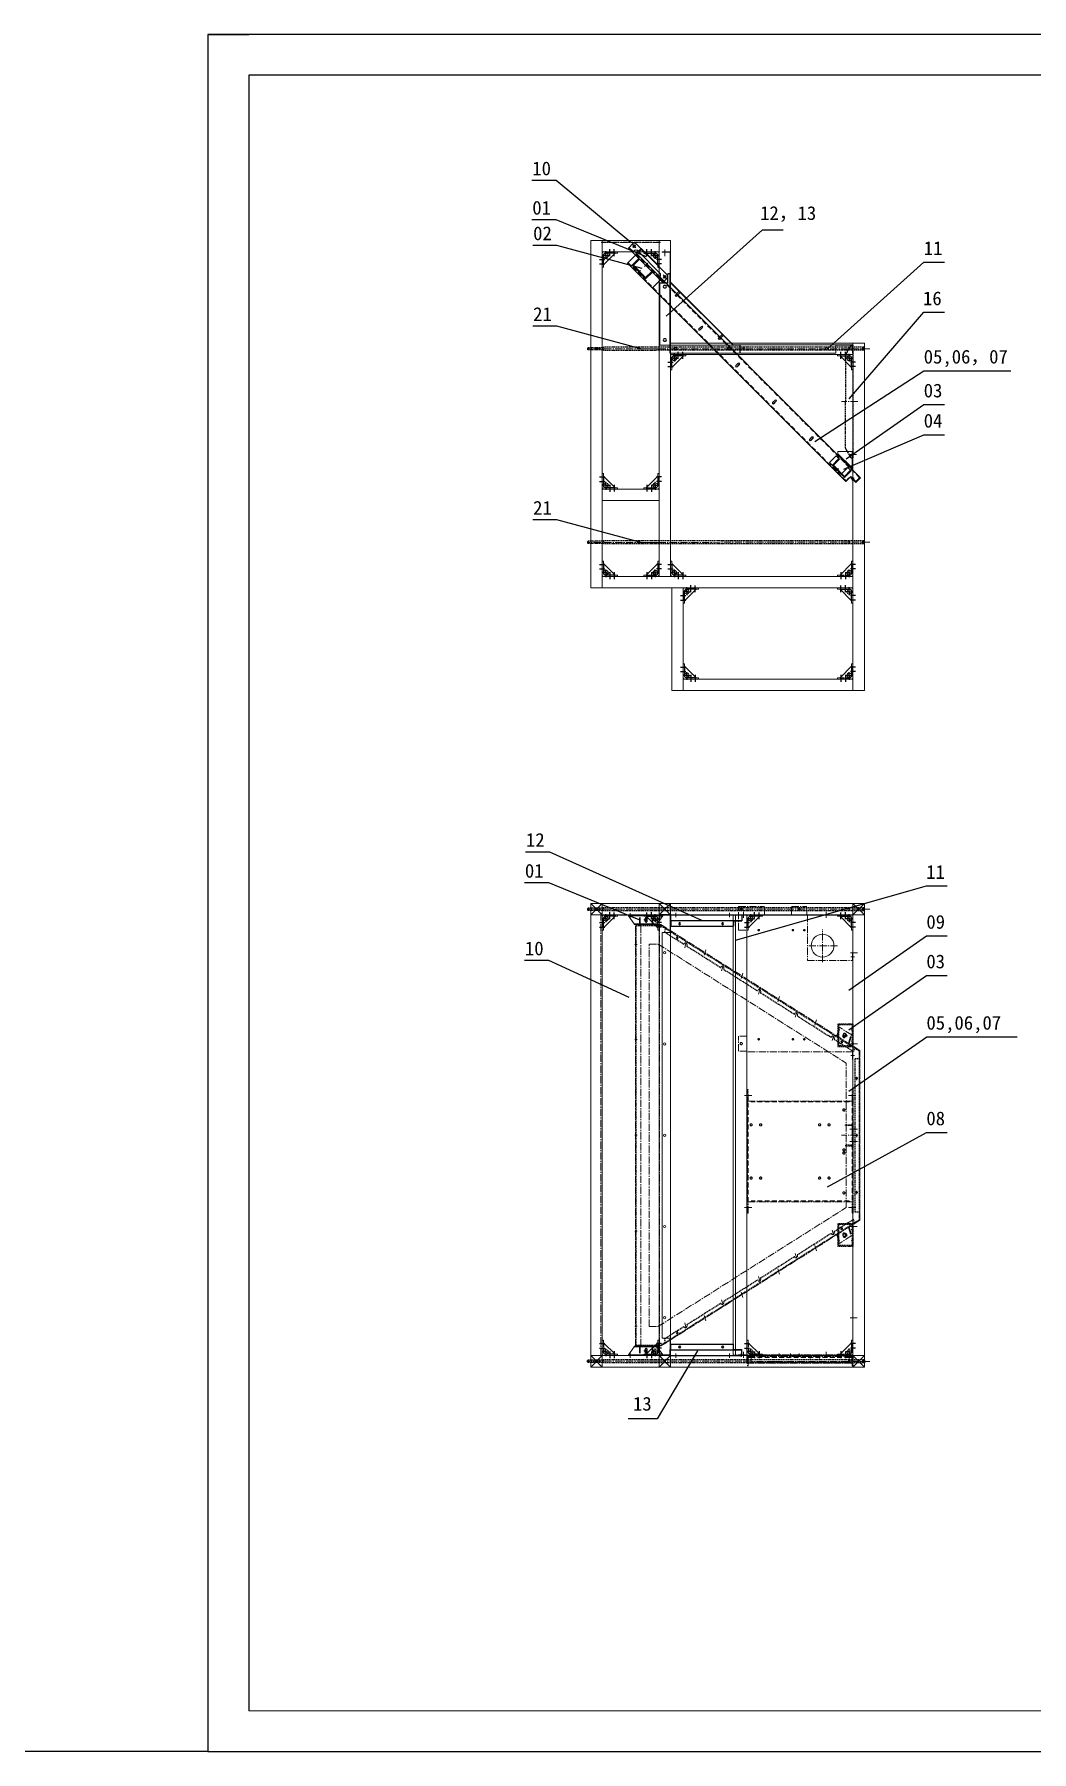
# Model space of a CAD drawing. Header units: millimetres. Extents: x -30327 to 34858, y 4015 to 75103.
# Drawn here: x 1990 to 4613, y 70587 to 75103 of the extents above; entities that cross this region are included whole.
import ezdxf

# ---------------------------------------------------------------- set-up
doc = ezdxf.new("R2010")
doc.units = ezdxf.units.MM
for name, pattern in [('ACAD_ISO02W100', [15, 12, -3]), ('CENTER2', [28.575, 19.05, -3.175, 3.175, -3.175]), ('HIDDEN2', [4.7625, 3.175, -1.5875])]:
    doc.linetypes.add(name, pattern=pattern)
for name, color, linetype, lineweight in [('A-TITLEBLOCK', 7, 'Continuous', 18), ('cen', 1, 'CENTER2', 9), ('dim', 2, 'Continuous', 9)]:
    doc.layers.add(name, color=color, linetype=linetype, lineweight=lineweight)
for name, color, linetype in [('green', 3, 'ACAD_ISO02W100'), ('hidden', 3, 'HIDDEN2'), ('magenta', 6, 'Continuous'), ('print', 30, 'Continuous'), ('red', 1, 'CENTER2'), ('yellow', 2, 'Continuous')]:
    doc.layers.add(name, color=color, linetype=linetype)
doc.styles.add('GB', font='GBENOR.SHX', dxfattribs={"bigfont": 'gbcbig.shx'})
doc.styles.add('HZ', font='')
doc.styles.get('HZ').set_extended_font_data('SimSun')

# ---------------------------------------------------------------- blocks, each defined once
blk = doc.blocks.new('DDD')
for p, q in [((4725.7, 13519.5), (4695.2, 13550)), ((4725.7, 13519.5), (4695.2, 13550)), ((4720.7, 13553.5), (4715, 13547.7)), ((4720.7, 13553.5), (4715, 13547.7)), ((4729.2, 13545), (4723.5, 13539.2)), ((4729.2, 13545), (4723.5, 13539.2))]:
    blk.add_line(p, q)
blk.add_lwpolyline([(4688.7, 13553.5), (4724.2, 13553.5, -0.414214), (4729.2, 13548.5), (4729.2, 13513)], format="xyb")
blk.add_lwpolyline([(4688.7, 13553.5), (4724.2, 13553.5, -0.414214), (4729.2, 13548.5), (4729.2, 13513)], format="xyb")
for points in [[(4688.7, 13553.5), (4688.7, 13550)], [(4688.7, 13553.5), (4688.7, 13550)], [(4688.7, 13550), (4695.2, 13550)], [(4688.7, 13550), (4695.2, 13550)], [(4725.7, 13519.5), (4725.7, 13513)], [(4725.7, 13519.5), (4725.7, 13513)], [(4725.7, 13513), (4729.2, 13513)], [(4725.7, 13513), (4729.2, 13513)]]:
    blk.add_lwpolyline(points)
blk.add_circle((4719.2, 13543.5), 1.75)
blk.add_circle((4719.2, 13543.5), 1.75)
blk.add_arc((4719.2, 13543.5), 6, 135, 315)
blk.add_arc((4719.2, 13543.5), 6, 135, 315)
at = {"layer": 'green'}
for p, q in [((4695.2, 13550), (4721.7, 13550)), ((4695.2, 13550), (4721.7, 13550)), ((4721.7, 13550), (4725.7, 13546)), ((4721.7, 13550), (4725.7, 13546)), ((4725.7, 13519.5), (4725.7, 13546)), ((4725.7, 13519.5), (4725.7, 13546))]:
    blk.add_line(p, q, dxfattribs=at)
at = {"layer": 'red'}
for p, q in [((4697.2, 13542), (4697.2, 13560.2)), ((4697.2, 13542), (4697.2, 13560.2)), ((4709.2, 13542.3), (4709.2, 13560.5)), ((4709.2, 13542.3), (4709.2, 13560.5)), ((4719.2, 13543.5), (4719.2, 13555.1)), ((4719.2, 13543.5), (4719.2, 13555.1)), ((4719.2, 13543.5), (4710.8, 13543.5)), ((4719.2, 13543.5), (4710.8, 13543.5)), ((4719.2, 13543.5), (4719.2, 13534.6)), ((4719.2, 13543.5), (4727.7, 13543.5)), ((4719.2, 13543.5), (4719.2, 13534.6)), ((4719.2, 13543.5), (4727.7, 13543.5)), ((4735.9, 13533.5), (4722.4, 13533.5)), ((4735.9, 13533.5), (4722.4, 13533.5)), ((4735.9, 13521.5), (4722.4, 13521.5)), ((4735.9, 13521.5), (4722.4, 13521.5))]:
    blk.add_line(p, q, dxfattribs=at)
blk = doc.blocks.new('DT-A2-TITLE')
for p, q in [((594, 420), (0, 420)), ((0, 420), (0, 420)), ((0, 420), (0, 0)), ((0, 420), (10, 420)), ((10, 410), (10, 10)), ((584, 410), (10, 410))]:
    blk.add_line(p, q)
at = {"layer": 'A-TITLEBLOCK', "color": 7}
for p, q in [((10, 10), (584, 10)), ((0, 0), (594, 0))]:
    blk.add_line(p, q, dxfattribs=at)
at = {"style": 'GB'}
for tag, p, height in [('#设计', (451.96, 38.52), 3.5), ('#品名', (523.32, 37.95), 3.5), ('#审核', (451.99, 28.1), 3.5), ('#图号', (526.67, 27.2), 3.5), ('#材料说明', (442.15, 13.59), 3), ('#数量', (520.33, 14.51), 3.5), ('#版本', (552.92, 14.47), 3.5)]:
    blk.add_attdef(tag, p, '', height=height, dxfattribs=at)
blk = doc.blocks.new('htrsghstr')
for p, q in [((3825.2, 68522.4), (3829.2, 68526.4)), ((3825.2, 68504.4), (3825.2, 68522.4)), ((3841.4, 68506.4), (3825.2, 68506.4)), ((3829.2, 68526.4), (3949.2, 68526.4)), ((3845.4, 68516.4), (3841.4, 68512.4)), ((3841.4, 68512.4), (3841.4, 68504.4)), ((3932.9, 68516.4), (3845.4, 68516.4)), ((3932.9, 68516.4), (3936.9, 68512.4)), ((3936.9, 68512.4), (3936.9, 68504.4)), ((3953.2, 68506.4), (3936.9, 68506.4)), ((3949.2, 68526.4), (3953.2, 68522.4)), ((3953.2, 68522.4), (3953.2, 68504.4)), ((3953.2, 68504.4), (3825.2, 68504.4))]:
    blk.add_line(p, q)
for centre in [(3832.2, 68518.9), (3946.2, 68518.9)]:
    blk.add_circle(centre, 3.5)
at = {"layer": 'cen'}
for p, q in [((3826.8, 68518.9), (3838.4, 68518.9)), ((3832.2, 68513.9), (3832.2, 68523)), ((3889.2, 68500.4), (3889.2, 68512.3)), ((3939.8, 68518.9), (3951.4, 68518.9)), ((3946.2, 68512.9), (3946.2, 68523.2))]:
    blk.add_line(p, q, dxfattribs=at)
blk = doc.blocks.new('htrsdgstergs')
for p, q in [((3647, 65525.5), (3775, 65525.5)), ((3647, 65523.5), (3647, 65525.5)), ((3775, 65525.5), (3775, 65523.5)), ((3647, 65523.5), (3775, 65523.5)), ((3668, 65502.5), (3647, 65523.5)), ((3754, 65502.5), (3668, 65502.5)), ((3668, 65502.5), (3668, 65500.5)), ((3754, 65500.5), (3668, 65500.5)), ((3672, 65502.5), (3672, 65500.5)), ((3750, 65502.5), (3750, 65500.5)), ((3754, 65502.5), (3775, 65523.5)), ((3754, 65502.5), (3754, 65500.5))]:
    blk.add_line(p, q)
blk.add_circle((3711, 65513), 4)
at = {"layer": 'cen'}
for p, q in [((3654, 65519.2), (3654, 65531.1)), ((3768, 65519.2), (3768, 65531.1)), ((3704.6, 65513), (3717.2, 65513)), ((3711, 65507.1), (3711, 65519))]:
    blk.add_line(p, q, dxfattribs=at)
blk = doc.blocks.new('grsh')
for p, q in [((-2046.6, 19615.6), (-2037.6, 19615.6)), ((-2046.6, 19610.6), (-2037.6, 19610.6))]:
    blk.add_line(p, q)
for centre, start, end in [((-2046.6, 19613.1), 90, 270), ((-2037.6, 19613.1), 270, 90)]:
    blk.add_arc(centre, 2.5, start, end)
blk = doc.blocks.new('HGSTRGSE')
for p, q in [((635.1, 56093.4), (635.1, 56075.4)), ((635.1, 56093.4), (653.1, 56093.4)), ((635.1, 56093.4), (653.1, 56093.4)), ((637.1, 56091.4), (637.1, 56073)), ((637.1, 56091.4), (651.1, 56091.4)), ((653.1, 56093.4), (653.1, 55260.5)), ((618.1, 56073), (618.1, 55260.5)), ((618.1, 56073), (637.1, 56073)), ((623.1, 56063.2), (623.1, 56007.3)), ((648.1, 56063.2), (623.1, 56063.2)), ((625.6, 56060.9), (625.6, 56019.8)), ((648.1, 56060.9), (625.6, 56060.9)), ((648.1, 56050.7), (625.6, 56050.7)), ((635.1, 56075.4), (637.1, 56075.4)), ((648.1, 56063.2), (648.1, 56050.7)), ((648.1, 56017.5), (623.1, 56017.5)), ((648.1, 56007.3), (623.1, 56007.3)), ((648.1, 56019.8), (625.6, 56019.8)), ((648.1, 56019.8), (648.1, 56007.3)), ((618.1, 55353.2), (653.1, 55353.2)), ((623.1, 55323.5), (648.1, 55323.5)), ((623.1, 55323.5), (623.1, 55273.5)), ((625.6, 55321), (648.1, 55321)), ((625.6, 55321), (625.6, 55276)), ((648.1, 55321), (648.1, 55323.5)), ((625.6, 55276), (648.1, 55276)), ((648.1, 55273.5), (648.1, 55276)), ((669.1, 55260.5), (669.1, 55278.5)), ((671.1, 55278.5), (669.1, 55278.5)), ((671.1, 55258.5), (671.1, 55278.5)), ((618.1, 55260.5), (653.1, 55260.5)), ((623.1, 55273.5), (648.1, 55273.5)), ((651.1, 55258.5), (671.1, 55258.5)), ((653.1, 55260.5), (669.1, 55260.5))]:
    blk.add_line(p, q)
at = {"extrusion": (-3.26773e-13, -0.406737, 0.913545)}
for p, q in [((629.1, 55930.8, 1), (638.1, 55930.8, 1)), ((629.1, 55793.7, 1), (638.1, 55793.7, 1)), ((629.1, 55656.6, 1), (638.1, 55656.6, 1)), ((629.1, 55519.5, 1), (638.1, 55519.5, 1))]:
    blk.add_line(p, q, dxfattribs=at)
for centre, start, end in [((629.1, 51093.3, -22748.2), 90, 169.7671), ((638.1, 51093.3, -22748.2), 10.2329, 90), ((629.1, 50968, -22692.4), 90, 169.7671), ((638.1, 50968, -22692.4), 10.2329, 90), ((629.1, 50842.8, -22636.7), 90, 169.7671), ((638.1, 50842.8, -22636.7), 10.2329, 90), ((629.1, 50717.5, -22580.9), 90, 169.7671), ((638.1, 50717.5, -22580.9), 10.2329, 90)]:
    blk.add_arc(centre, 2.5, start, end, dxfattribs=at)
at = {"layer": 'cen', "ltscale": 4}
blk.add_line((640.9, 56081.4), (632.3, 56081.4), dxfattribs=at)
at = {"layer": 'cen'}
for p, q in [((620.1, 56035.3), (628.9, 56035.3)), ((620.1, 55298.5), (628.9, 55298.5)), ((661.1, 55255.4), (661.1, 55264))]:
    blk.add_line(p, q, dxfattribs=at)
at = {"layer": 'hidden', "ltscale": 4}
for p, q in [((651.1, 56091.4), (651.1, 55258.5)), ((618.1, 56072.2), (637.1, 56072.2)), ((618.1, 56068.2), (620.1, 56068.2)), ((620.1, 56072.2), (620.1, 55260.5)), ((637.1, 56083.4), (635.1, 56083.4)), ((637.1, 56082.9), (635.1, 56082.9)), ((637.1, 56079.9), (635.1, 56079.9)), ((637.1, 56079.4), (635.1, 56079.4)), ((623.1, 56039.3), (625.6, 56039.3)), ((623.1, 56031.3), (625.6, 56031.3)), ((623.1, 55302.5), (625.6, 55302.5)), ((623.1, 55294.5), (625.6, 55294.5)), ((659.1, 55260.5), (659.1, 55258.5)), ((659.6, 55260.5), (659.6, 55258.5)), ((662.6, 55260.5), (662.6, 55258.5)), ((663.1, 55260.5), (663.1, 55258.5))]:
    blk.add_line(p, q, dxfattribs=at)
at = {"extrusion": (-3.26718e-13, -0.406737, 0.913545)}
for p in [(2675.8, 31480.9, -22748.5), (2675.8, 31355.6, -22692.7), (2675.8, 31230.4, -22637), (2675.8, 31105.1, -22581.2)]:
    blk.add_blockref('grsh', p, dxfattribs=at)
blk = doc.blocks.new('HNETYHDR')
for p, q in [((4743.6, 65331.5), (4743.6, 65289.3)), ((4743.6, 65331.5), (4783.6, 65331.5)), ((4746.1, 65331.5), (4746.1, 65289.3)), ((4783.6, 65325.5), (4747, 65288.9)), ((4783.6, 65322), (4748.7, 65287.1)), ((4783.6, 65322), (4781.8, 65323.8)), ((4783.6, 65331.5), (4783.6, 65325.5))]:
    blk.add_line(p, q)
for radius in [3, 0.5]:
    blk.add_arc((4746.6, 65289.3), radius, 180, 315)
at = {"layer": 'cen'}
for p, q in [((4739.8, 65323.5), (4750, 65323.5)), ((4761.3, 65306.8), (4766.6, 65301.5))]:
    blk.add_line(p, q, dxfattribs=at)
at = {"layer": 'hidden'}
for p, q in [((4758.5, 65300.4), (4760.2, 65298.6)), ((4767.7, 65309.6), (4769.4, 65307.8))]:
    blk.add_line(p, q, dxfattribs=at)
blk = doc.blocks.new('HERGRTSGSR')
for p, q in [((4666.9, 64815.6, -3.5), (4606.9, 64815.6, -3.5)), ((4606.9, 64815.6, -3.5), (4606.9, 64775.6, -3.5)), ((4666.9, 64813.1, -3.5), (4606.9, 64813.1, -3.5)), ((4609.4, 64813.1, -3.5), (4609.4, 64775.6, -3.5)), ((4664.4, 64813.1, -3.5), (4664.4, 64775.6, -3.5)), ((4666.9, 64815.6, -3.5), (4666.9, 64775.6, -3.5)), ((4666.9, 64775.6, -3.5), (4606.9, 64775.6, -3.5)), ((4664.4, 64777.4, -3.5), (4609.4, 64777.4, -3.5))]:
    blk.add_line(p, q)
at = {"extrusion": (0, -0.707107, 0.707107)}
for p, q in [((4632.9, 64796.2), (4632.9, 64792.6, -3.5)), ((4640.9, 64796.2), (4640.9, 64792.6, -3.5))]:
    blk.add_line(p, q, dxfattribs=at)
for centre, start, end in [((4636.9, 45817.8, -45817.8), 0, 180), ((4636.9, 45812.8, -45817.8), 180, 0)]:
    blk.add_arc(centre, 4, start, end, dxfattribs=at)
at = {"extrusion": (-5.26104e-14, 0.707107, 0.707107)}
blk.add_arc((-4636.9, -45819, 45814), 4, 180, 360, dxfattribs=at)
at = {"layer": 'cen'}
for p, q in [((4621.9, 64817.1, -3.5), (4621.9, 64810.7, -3.5)), ((4651.9, 64817.1, -3.5), (4651.9, 64810.7, -3.5))]:
    blk.add_line(p, q, dxfattribs=at)
blk = doc.blocks.new('HEGHER')
for p, q in [((-26.3, 44092.1), (-1.3, 44092.1)), ((-26.3, 44089.6), (-1.3, 44089.6)), ((-1.3, 44092.1), (-1.3, 44042.1)), ((-1.3, 44092.1), (-1.3, 44042.1)), ((-26.3, 44044.6), (-1.3, 44044.6)), ((-26.3, 44042.1), (-1.3, 44042.1)), ((-16.3, 44071.1), (-11.3, 44071.1)), ((-16.3, 44063.1), (-11.3, 44063.1))]:
    blk.add_line(p, q)
for centre, start, end in [((-16.3, 44067.1), 90, 270), ((-11.3, 44067.1), 270, 90)]:
    blk.add_arc(centre, 4, start, end)
blk = doc.blocks.new('GSEFREGFSEA')
for p, q in [((-1587.4, 54556.5), (-1256.4, 55296.8)), ((-1256.4, 55296.8), (-810.5, 55296.8)), ((-831.4, 55296.8), (-1235.4, 55296.8)), ((-479.4, 54556.5), (-810.5, 55296.8)), ((-1536.4, 54545.6), (-1223.3, 55245.8)), ((-1223.3, 55245.8), (-843.5, 55245.8)), ((-530.4, 54545.6), (-843.5, 55245.8)), ((-781.7, 55232.5), (-792.7, 55227.6)), ((-508, 54620.3), (-518.9, 54615.4)), ((-1587.4, 54461.9), (-1587.4, 54556.5)), ((-479.4, 54461.9), (-479.4, 54556.5)), ((-1612.4, 54526.9), (-1612.4, 54476.9)), ((-1587.4, 54526.9), (-1612.4, 54526.9)), ((-1587.4, 54524.4), (-1612.4, 54524.4)), ((-1587.4, 54461.9), (-1587.4, 54518.4)), ((-1536.4, 54512.9), (-1536.4, 54545.6)), ((-1536.4, 54512.9), (-530.4, 54512.9)), ((-530.4, 54512.9), (-530.4, 54545.6)), ((-479.4, 54526.9), (-454.4, 54526.9)), ((-479.4, 54524.4), (-454.4, 54524.4)), ((-454.4, 54526.9), (-454.4, 54476.9)), ((-1587.4, 54479.4), (-1612.4, 54479.4)), ((-1587.4, 54476.9), (-1612.4, 54476.9)), ((-1597.4, 54505.9), (-1602.4, 54505.9)), ((-1597.4, 54497.9), (-1602.4, 54497.9)), ((-1587.4, 54461.9), (-1587.4, 54481.9)), ((-1587.4, 54481.9), (-479.4, 54481.9)), ((-1587.4, 54461.9), (-479.4, 54461.9)), ((-479.4, 54479.4), (-454.4, 54479.4)), ((-479.4, 54476.9), (-454.4, 54476.9)), ((-469.4, 54505.9), (-464.4, 54505.9)), ((-469.4, 54497.9), (-464.4, 54497.9))]:
    blk.add_line(p, q)
for centre, radius, start, end in [((-1288.6, 55195.7), 6, 63.9304, 247.8803), ((-778.2, 55195.7), 6, 292.1197, 116.0696), ((-1349.7, 55058.7), 6, 65.9054, 246.0633), ((-717.2, 55058.7), 6, 293.9367, 114.0946), ((-1410.9, 54921.8), 6, 65.9054, 246.0633), ((-655.9, 54921.8), 6, 293.9367, 114.0946), ((-1472.2, 54784.8), 6, 65.9054, 246.0633), ((-594.7, 54784.8), 6, 293.9367, 114.0946), ((-1533.4, 54647.9), 6, 65.9054, 246.0633), ((-533.4, 54647.9), 6, 293.9367, 114.0946), ((-1602.4, 54501.9), 4, 90, 270), ((-1597.4, 54501.9), 4, 270, 90), ((-469.4, 54501.9), 4, 90, 270), ((-464.4, 54501.9), 4, 270, 90)]:
    blk.add_arc(centre, radius, start, end)
at = {"layer": 'cen'}
for p, q in [((-1179.5, 55284.8), (-1188.1, 55284.8)), ((-1029.5, 55284.8), (-1038.1, 55284.8)), ((-879.5, 55284.8), (-888.1, 55284.8)), ((-1282.3, 55231.2), (-1274.4, 55227.7)), ((-784.5, 55231.2), (-792.4, 55227.7)), ((-1283.2, 55193.3), (-1294.1, 55198.2)), ((-783.7, 55193.3), (-772.7, 55198.2)), ((-1323.1, 55129), (-1336.9, 55135.1)), ((-743.7, 55129), (-729.9, 55135.1)), ((-1344, 55056.2), (-1355, 55061.1)), ((-722.8, 55056.2), (-711.9, 55061.1)), ((-1384.5, 54991.9), (-1398.2, 54998)), ((-682.4, 54991.9), (-668.6, 54998)), ((-1404.9, 54919.1), (-1415.8, 54924)), ((-662, 54919.1), (-651, 54924)), ((-1445.8, 54854.8), (-1459.5, 54860.9)), ((-621.1, 54854.8), (-607.3, 54860.9)), ((-1465.7, 54782), (-1476.7, 54786.9)), ((-601.1, 54782), (-590.1, 54786.9)), ((-1507.1, 54717.7), (-1520.9, 54723.8)), ((-559.8, 54717.7), (-546, 54723.8)), ((-1526.6, 54644.9), (-1537.6, 54649.8)), ((-540.3, 54644.9), (-529.3, 54649.8)), ((-1556.1, 54619.1), (-1548.2, 54615.6)), ((-510.8, 54619.1), (-518.6, 54615.6)), ((-1535.4, 54459.3), (-1535.4, 54467.9)), ((-1285.4, 54459.3), (-1285.4, 54467.9)), ((-1033.4, 54459.3), (-1033.4, 54467.9)), ((-781.4, 54459.3), (-781.4, 54467.9)), ((-531.4, 54459.3), (-531.4, 54467.9))]:
    blk.add_line(p, q, dxfattribs=at)
at = {"layer": 'cen', "ltscale": 4}
for p, q in [((-1183.4, 55288.5), (-1183.4, 55280)), ((-1033.4, 55288.5), (-1033.4, 55280)), ((-883.4, 55288.5), (-883.4, 55280)), ((-1277.2, 55233.1), (-1280.7, 55225.2)), ((-789.6, 55233.1), (-786.1, 55225.2)), ((-1551, 54620.9), (-1554.4, 54613.1)), ((-515.9, 54620.9), (-512.4, 54613.1))]:
    blk.add_line(p, q, dxfattribs=at)
at = {"layer": 'hidden'}
for p, q in [((-1585.4, 54556.1), (-1255.1, 55294.8)), ((-1264.7, 55278.1), (-1253.8, 55273.2)), ((-1255.1, 55294.8), (-811.8, 55294.8)), ((-1235.4, 55296.8), (-1235.4, 55278.8)), ((-1235.4, 55278.8), (-831.4, 55278.8)), ((-831.4, 55278.8), (-831.4, 55296.8)), ((-802.1, 55278.1), (-813.1, 55273.2)), ((-481.4, 54556.1), (-811.8, 55294.8)), ((-1286, 55201.1), (-1253.8, 55273.2)), ((-780.8, 55201.1), (-813.1, 55273.2)), ((-1347.2, 55064.2), (-1290.9, 55190.2)), ((-719.6, 55064.2), (-775.9, 55190.2)), ((-1408.5, 54927.3), (-1352.1, 55053.2)), ((-658.4, 54927.3), (-714.7, 55053.2)), ((-1469.7, 54790.3), (-1413.4, 54916.3)), ((-597.1, 54790.3), (-653.5, 54916.3)), ((-1530.9, 54653.4), (-1474.6, 54779.4)), ((-535.9, 54653.4), (-592.2, 54779.4)), ((-1568.3, 54569.8), (-1535.8, 54642.4)), ((-498.5, 54569.8), (-531, 54642.4)), ((-1585.4, 54463.9), (-1585.4, 54556.1)), ((-1579.3, 54574.7), (-1568.3, 54569.8)), ((-487.6, 54574.7), (-498.5, 54569.8)), ((-481.4, 54463.9), (-481.4, 54556.1)), ((-1585.4, 54463.9), (-481.4, 54463.9))]:
    blk.add_line(p, q, dxfattribs=at)
at = {"layer": 'hidden', "ltscale": 4}
for p, q in [((-1537.4, 54463.9), (-1537.4, 54461.9)), ((-1536.9, 54463.9), (-1536.9, 54461.9)), ((-1533.9, 54463.9), (-1533.9, 54461.9)), ((-1533.4, 54463.9), (-1533.4, 54461.9)), ((-1287.4, 54463.9), (-1287.4, 54461.9)), ((-1286.9, 54463.9), (-1286.9, 54461.9)), ((-1283.9, 54463.9), (-1283.9, 54461.9)), ((-1283.4, 54463.9), (-1283.4, 54461.9)), ((-1035.4, 54463.9), (-1035.4, 54461.9)), ((-1034.9, 54463.9), (-1034.9, 54461.9)), ((-1031.9, 54463.9), (-1031.9, 54461.9)), ((-1031.4, 54463.9), (-1031.4, 54461.9)), ((-783.4, 54463.9), (-783.4, 54461.9)), ((-782.9, 54463.9), (-782.9, 54461.9)), ((-779.9, 54463.9), (-779.9, 54461.9)), ((-779.4, 54463.9), (-779.4, 54461.9)), ((-533.4, 54463.9), (-533.4, 54461.9)), ((-532.9, 54463.9), (-532.9, 54461.9)), ((-529.9, 54463.9), (-529.9, 54461.9)), ((-529.4, 54463.9), (-529.4, 54461.9))]:
    blk.add_line(p, q, dxfattribs=at)
for centre, radius in [((-1183.4, 55284.8), 2), ((-1183.4, 55284.8), 1.5), ((-1033.4, 55284.8), 2), ((-1033.4, 55284.8), 1.5), ((-883.4, 55284.8), 2), ((-883.4, 55284.8), 1.5), ((-1278.7, 55229.6), 2), ((-1278.7, 55229.6), 2), ((-1278.7, 55229.6), 1.5), ((-1278.7, 55229.6), 1.5), ((-788.1, 55229.6), 2), ((-788.1, 55229.6), 2), ((-788.1, 55229.6), 1.5), ((-788.1, 55229.6), 1.5), ((-1552.5, 54617.5), 2), ((-1552.5, 54617.5), 2), ((-1552.5, 54617.5), 1.5), ((-1552.5, 54617.5), 1.5), ((-514.4, 54617.5), 2), ((-514.4, 54617.5), 2), ((-514.4, 54617.5), 1.5), ((-514.4, 54617.5), 1.5)]:
    blk.add_circle(centre, radius, dxfattribs=at)
at = {"layer": 'yellow'}
blk.add_line((-769.2, 55234.9), (-772.4, 55242.2), dxfattribs=at)
at = {"xscale": -1, "rotation": 335.9053764266555}
blk.add_blockref('HEGHER', (-19298.8, 15016.6), dxfattribs=at)
at = {"rotation": 24.09462357334447}
blk.add_blockref('HEGHER', (17232, 15016.6), dxfattribs=at)
blk = doc.blocks.new('HRTHG')
for p, q in [((6432, 62235.1), (6432, 62236.1)), ((6432, 62081.1), (6432, 62235.1)), ((6433, 62235.1), (6432, 62235.1)), ((6432, 62235.1), (6432, 62233.1)), ((6433, 62235.1), (7590.5, 62235.1)), ((7590.5, 62081.1), (7590.5, 62235.1)), ((6432, 62081.1), (7590.5, 62081.1))]:
    blk.add_line(p, q)
blk = doc.blocks.new('HTRHRS')
for p, q in [((3676, 62415.6), (4001, 62415.6)), ((3676, 62413.6), (3676, 62415.6)), ((3676, 62413.6), (3706, 62413.6)), ((3706, 62137.6), (3706, 62415.6)), ((3971, 62137.6), (3971, 62415.6)), ((3971, 62413.6), (4001, 62413.6)), ((4001, 62413.6), (4001, 62415.6)), ((3676, 62139.6), (3706, 62139.6)), ((3676, 62137.6), (3676, 62139.6)), ((3971, 62139.6), (4001, 62139.6)), ((4001, 62137.6), (4001, 62139.6)), ((3676, 62137.6), (4001, 62137.6))]:
    blk.add_line(p, q)
for centre, radius in [((3768.5, 62405.6), 3), ((3768.5, 62380.6), 3), ((3768.5, 62405.6), 2.5), ((3768.5, 62380.6), 2.5), ((3908.5, 62405.6), 3), ((3908.5, 62380.6), 3), ((3908.5, 62405.6), 2.5), ((3908.5, 62380.6), 2.5), ((3768.5, 62225.6), 3), ((3908.5, 62225.6), 3), ((3768.5, 62200.6), 3), ((3768.5, 62225.6), 2.5), ((3768.5, 62200.6), 2.5), ((3908.5, 62200.6), 3), ((3908.5, 62225.6), 2.5), ((3908.5, 62200.6), 2.5), ((3729.5, 62161.6), 3), ((3729.5, 62161.6), 2.5), ((3834.5, 62161.6), 3), ((3834.5, 62161.6), 2.5), ((3842.5, 62161.6), 3), ((3842.5, 62161.6), 2.5), ((3947.5, 62161.6), 3), ((3947.5, 62161.6), 2.5)]:
    blk.add_circle(centre, radius)
at = {"layer": 'cen'}
for p, q in [((3691, 62404.2), (3691, 62425.1)), ((3986, 62404.2), (3986, 62425.1)), ((3691, 62149.1), (3691, 62128.2)), ((3986, 62149.1), (3986, 62128.2))]:
    blk.add_line(p, q, dxfattribs=at)
at = {"layer": 'hidden', "ltscale": 4}
for p, q in [((3706, 62413.6), (3971, 62413.6)), ((3708, 62405.6), (3706, 62405.6)), ((3708, 62147.6), (3708, 62405.6)), ((3969, 62147.6), (3969, 62405.6)), ((3971, 62405.6), (3969, 62405.6)), ((3708, 62147.6), (3706, 62147.6)), ((3971, 62139.6), (3706, 62139.6)), ((3971, 62147.6), (3969, 62147.6))]:
    blk.add_line(p, q, dxfattribs=at)
blk = doc.blocks.new('HTHER')
for p, q in [((4424.6, 62140.8), (4400.6, 62140.8)), ((4400.6, 62140.8), (4400.6, 62138.8)), ((4400.6, 62138.8), (4422.6, 62138.8)), ((4422.6, 62138.8), (4422.6, 62130.8)), ((4424.6, 61862.8), (4424.6, 62140.8)), ((4409.6, 61872.8), (4409.6, 62130.8)), ((4424.6, 62130.8), (4409.6, 62130.8)), ((4424.6, 61872.8), (4409.6, 61872.8)), ((4422.6, 61872.8), (4422.6, 61864.8)), ((4400.6, 61862.8), (4400.6, 61864.8)), ((4400.6, 61864.8), (4422.6, 61864.8)), ((4424.6, 61862.8), (4400.6, 61862.8))]:
    blk.add_line(p, q)
at = {"layer": 'cen'}
for p, q in [((4412.6, 62150.3), (4412.6, 62129.4)), ((4412.6, 61872.3), (4412.6, 61851.4))]:
    blk.add_line(p, q, dxfattribs=at)
at = {"layer": 'cen', "ltscale": 4}
for p, q in [((4428.4, 62130.8), (4419.8, 62130.8)), ((4428.4, 61975.8), (4419.8, 61975.8)), ((4428.4, 61950.8), (4419.8, 61950.8))]:
    blk.add_line(p, q, dxfattribs=at)
at = {"layer": 'hidden', "ltscale": 4}
blk.add_line((4422.6, 61872.8), (4422.6, 62130.8), dxfattribs=at)
blk = doc.blocks.new('HTEHGER')
for p, q in [((5021, 61960.4), (5022.5, 61960.4)), ((5021, 61681.4), (5021, 61960.4)), ((5022.5, 61982.4), (5062.5, 61982.4)), ((5022.5, 61960.4), (5022.5, 61982.4)), ((5062.5, 61960.4), (5062.5, 61982.4)), ((5062.5, 61960.4), (5341, 61960.4)), ((5341, 61982.4), (5403, 61982.4)), ((5341, 61982.4), (5341, 61960.4)), ((5403, 61982.4), (5403, 61914.4)), ((5381, 61914.4), (5381, 61842.9)), ((5381, 61914.4), (5403, 61914.4)), ((5381, 61842.9), (5403, 61842.9)), ((5403, 61842.9), (5403, 61802.9)), ((5261, 61801.4), (5261, 61681.4)), ((5381, 61801.4), (5261, 61801.4)), ((5381, 61802.9), (5403, 61802.9)), ((5381, 61802.9), (5381, 61801.4)), ((5011, 61682.9), (5001, 61682.9)), ((5021, 61682.9), (5001, 61682.9)), ((5001, 61681.4), (5001, 61682.9)), ((5281, 61681.4), (5001, 61681.4)), ((5261, 61682.9), (5281, 61682.9)), ((5281, 61681.4), (5281, 61682.9))]:
    blk.add_line(p, q)
for centre, radius in [((5042.5, 61975.4), 3), ((5396, 61975.4), 3), ((5054, 61929.4), 2), ((5054, 61929.4), 1.5), ((5341, 61929.4), 2), ((5341, 61929.4), 1.5), ((5054, 61839.4), 2), ((5054, 61839.4), 1.5), ((5341, 61839.4), 2), ((5341, 61839.4), 1.5), ((5396, 61822.9), 3), ((5054, 61809.4), 2), ((5054, 61809.4), 1.5), ((5341, 61809.4), 2), ((5341, 61809.4), 1.5)]:
    blk.add_circle(centre, radius)
at = {"layer": 'cen'}
for p, q in [((5011, 61687.2), (5011, 61677.1)), ((5271, 61687.2), (5271, 61677.1))]:
    blk.add_line(p, q, dxfattribs=at)
blk = doc.blocks.new('HTREGHER')
for p, q in [((5789.1, 62021.9), (5790.6, 62021.9)), ((5789.1, 62021.9), (5789.1, 61999.9)), ((5789.1, 62021.9), (5789.1, 61999.9)), ((5790.6, 62021.9), (5790.6, 61720.9)), ((5768.6, 61998.4), (5768.6, 61999.9)), ((5768.6, 61999.9), (5790.6, 61999.9)), ((5768.6, 61998.4), (5790.6, 61998.4)), ((5768.6, 61723.9), (5768.6, 61996.9)), ((5768.6, 61996.9), (5790.6, 61996.9)), ((5789.1, 61998.4), (5789.1, 61996.9)), ((5790.6, 61723.9), (5768.6, 61723.9)), ((5790.6, 61722.4), (5768.6, 61722.4)), ((5768.6, 61720.9), (5768.6, 61722.4)), ((5790.6, 61720.9), (5768.6, 61720.9)), ((5789.1, 61723.9), (5789.1, 61722.4))]:
    blk.add_line(p, q)
at = {"layer": 'cen', "ltscale": 4}
for p, q in [((5794.4, 62014.9), (5785.8, 62014.9)), ((5794.4, 61968.9), (5785.8, 61968.9)), ((5794.4, 61914.9), (5785.8, 61914.9)), ((5794.4, 61884.9), (5785.8, 61884.9)), ((5794.4, 61862.4), (5785.8, 61862.4))]:
    blk.add_line(p, q, dxfattribs=at)
at = {"layer": 'cen'}
blk.add_line((5774.1, 61726.1), (5774.1, 61716), dxfattribs=at)
blk = doc.blocks.new('GRTSGSERGRS')
at = {"lineweight": 15}
for p, q in [((8440.2, 58903.9), (8440.2, 58881.9)), ((8440.2, 58903.9), (9507.2, 58903.9)), ((9507.2, 58903.9), (9507.2, 58881.9)), ((8395.2, 58882.9), (8395.2, 58881.9)), ((8395.2, 58882.9), (8440.2, 58882.9)), ((8395.2, 58881.9), (9552.2, 58881.9)), ((8395.2, 58881.9), (8395.2, 58881.8)), ((8409.2, 58881.8), (8395.2, 58881.8)), ((8409.2, 58881.8), (8409.2, 58881.7)), ((8409.2, 58881.7), (9538.2, 58881.7)), ((8409.2, 58881.7), (8409.2, 58717.1)), ((9507.2, 58882.9), (9552.2, 58882.9)), ((9538.2, 58881.7), (9538.2, 58881.8)), ((9538.2, 58881.8), (9552.2, 58881.8)), ((9538.2, 58717.1), (9538.2, 58881.7)), ((9552.2, 58882.9), (9552.2, 58881.9)), ((9552.2, 58881.9), (9552.2, 58881.8)), ((8395.2, 58717.1), (8409.2, 58717.1)), ((8395.2, 58717.1), (8395.2, 58716.5)), ((8395.2, 58716.5), (8395.2, 58401.9)), ((8409.2, 58717.1), (9538.2, 58717.1)), ((9538.2, 58717.1), (9552.2, 58717.1)), ((9552.2, 58717.1), (9552.2, 58716.5)), ((9552.2, 58716.5), (9552.2, 58401.9)), ((8395.2, 58401.9), (9552.2, 58401.9))]:
    blk.add_line(p, q, dxfattribs=at)
for centre, radius in [((8493.7, 58896.9), 3), ((8733.7, 58896.9), 3), ((8973.7, 58896.9), 3), ((9213.7, 58896.9), 3), ((9453.7, 58896.9), 3), ((9472.2, 58481.9), 30)]:
    blk.add_circle(centre, radius)
at = {"layer": 'cen'}
for p, q in [((8388.5, 58689.9), (8403.8, 58689.9)), ((9545.5, 58689.9), (9560.8, 58689.9)), ((8388.5, 58471.9), (8403.8, 58471.9)), ((9545.5, 58471.9), (9560.8, 58471.9)), ((8493.7, 58409.1), (8493.7, 58391)), ((8733.7, 58409.1), (8733.7, 58391)), ((8957.7, 58408.1), (8957.7, 58390)), ((8989.7, 58408.1), (8989.7, 58390)), ((9213.7, 58408.1), (9213.7, 58390)), ((9453.7, 58408.1), (9453.7, 58390))]:
    blk.add_line(p, q, dxfattribs=at)
at = {"layer": 'cen', "lineweight": 9}
for p, q in [((9428.7, 58481.9), (9515.6, 58481.9)), ((9472.2, 58442.1), (9472.2, 58521.6))]:
    blk.add_line(p, q, dxfattribs=at)
blk = doc.blocks.new('HGSTGSEGRSE')
at = {"lineweight": 15}
for p, q in [((9965.3, 59132.9), (9987.3, 59132.9)), ((9965.3, 59132.9), (9965.3, 59131.9)), ((9965.3, 59131.9), (9986.3, 59131.9)), ((9986.3, 59131.9), (9986.3, 59052.5)), ((9987.3, 59132.9), (9987.3, 59052.9)), ((10151.9, 58886.9), (9986.3, 59052.5)), ((10152.3, 58887.9), (9987.3, 59052.9)), ((10151.9, 58886.9), (10170.3, 58887)), ((10152.3, 58887.9), (10467.3, 58887.9)), ((10422.3, 58886.9), (10467.3, 58886.9)), ((10467.3, 58886.9), (10467.3, 58887.9)), ((10170.3, 58866), (10422.3, 58865.9)), ((10466.3, 58865.9), (10467.3, 58865.9))]:
    blk.add_line(p, q, dxfattribs=at)
for p, q in [((10010, 59028.9), (9999.2, 59018.1)), ((10012.8, 59026.1), (10002, 59015.3)), ((10002, 59015.3), (9999.2, 59018.1)), ((10123.1, 58915.7), (10112.4, 58905)), ((10115.2, 58902.2), (10112.4, 58905)), ((10125.9, 58912.9), (10115.2, 58902.2)), ((10170.3, 58888), (10170.3, 58866)), ((10422.3, 58887.9), (10422.3, 58865.9)), ((10466.3, 58886.9), (10466.3, 58865.9)), ((10467.3, 58887.9), (10467.3, 58865.9)), ((10467.3, 58865.9), (10466.3, 58865.9))]:
    blk.add_line(p, q)
for centre in [(10179.3, 58877.9), (10397.3, 58877.9)]:
    blk.add_circle(centre, 3)
at = {"layer": 'cen'}
for p, q in [((9972.3, 59139.2), (9972.3, 59121.1)), ((10473.3, 58877.9), (10457.9, 58877.9))]:
    blk.add_line(p, q, dxfattribs=at)
blk = doc.blocks.new('HSRTGSERGS')
for p, q in [((11015.1, 58783.4), (11015.1, 58810.4)), ((11016.1, 58784.4), (11016.1, 58810.4)), ((11015.1, 58783.4), (11015.1, 58595.4)), ((11015.1, 58783.4), (11045.1, 58783.4)), ((11015.1, 58783.4), (11030.1, 58783.4)), ((11016.1, 58784.4), (11031.1, 58784.4)), ((11030.1, 58783.4), (11030.1, 58595.4)), ((11030.1, 58782.7), (11045.1, 58782.7)), ((11031.1, 58784.4), (11031.1, 58783.4)), ((11045.1, 58783.4), (11045.1, 58617.8)), ((11030.1, 58617.8), (11045.1, 58617.8)), ((11031.1, 58617.8), (11031.1, 58595.4)), ((11015.1, 58595.4), (11031.1, 58595.4))]:
    blk.add_line(p, q)
at = {"extrusion": (0, -0.707107, 0.707107)}
for centre in [(11038.1, 41549, -41549), (11038.1, 41469.9, -41468.2)]:
    blk.add_circle(centre, 3, dxfattribs=at)
for centre in [(11038.1, 41547.5, -41549), (11038.1, 41468.4, -41468.2)]:
    blk.add_arc(centre, 3, 14.4775, 165.5225, dxfattribs=at)
at = {"layer": 'cen'}
for p, q in [((11020.7, 58769.4), (11009.5, 58769.4)), ((11020.9, 58628.4), (11009.3, 58628.4))]:
    blk.add_line(p, q, dxfattribs=at)
blk = doc.blocks.new('HSRTGSTGS')
for p, q in [((11176, 58921), (11176, 59084)), ((11197, 59084), (11176, 59084)), ((11190.5, 59078), (11187.5, 59078)), ((11187.5, 59072), (11190.5, 59072)), ((11197, 59084), (11197, 59109)), ((11203, 59109), (11197, 59109)), ((11203, 58900), (11203, 59109)), ((11190.5, 58938), (11187.5, 58938)), ((11187.5, 58932), (11190.5, 58932)), ((11218.5, 58915), (11215.5, 58915)), ((11215.5, 58909), (11218.5, 58909)), ((11359.5, 58915), (11356.5, 58915)), ((11356.5, 58909), (11359.5, 58909)), ((11386, 58921), (11386, 58900))]:
    blk.add_line(p, q)
at = {"lineweight": 15}
for p, q in [((11368.5, 58921), (11203, 59086.6)), ((11176, 58921), (11386, 58921)), ((11203, 58900), (11386, 58900)), ((11368.5, 58921), (11386, 58921))]:
    blk.add_line(p, q, dxfattribs=at)
for centre, start, end in [((11187.5, 59075), 90, 270), ((11190.5, 59075), 270, 90), ((11187.5, 58935), 90, 270), ((11190.5, 58935), 270, 90), ((11215.5, 58912), 90, 270), ((11218.5, 58912), 270, 90), ((11356.5, 58912), 90, 270), ((11359.5, 58912), 270, 90)]:
    blk.add_arc(centre, 3, start, end)
blk = doc.blocks.new('HTDRHSRT')
blk.add_line((13718, 58863.7), (13663, 58863.7))
for points in [[(13690.5, 58865.2), (13664.5, 58865.2), (13664.5, 58883.2), (13663, 58883.2), (13663, 58863.7)], [(13664.5, 58868.7), (13663, 58868.7)], [(13690.5, 58865.2), (13716.5, 58865.2), (13716.5, 58883.2), (13718, 58883.2), (13718, 58863.7)], [(13718, 58868.7), (13716.5, 58868.7)]]:
    blk.add_lwpolyline(points)
at = {"layer": 'cen', "lineweight": 9}
for p, q in [((13674.5, 58872.1), (13674.5, 58860.8)), ((13706.5, 58872.1), (13706.5, 58860.8))]:
    blk.add_line(p, q, dxfattribs=at)
blk.add_lwpolyline([(13690.5, 58851.3), (13690.5, 58894)], dxfattribs=at)
at = {"layer": 'green', "lineweight": 9}
for p, q in [((13671, 58865.2), (13671, 58863.7)), ((13678, 58865.2), (13678, 58863.7)), ((13703, 58865.2), (13703, 58863.7)), ((13710, 58865.2), (13710, 58863.7))]:
    blk.add_line(p, q, dxfattribs=at)
blk = doc.blocks.new('HTWGHSRT')
for p, q in [((19023.8, 58891.7), (19063.3, 58891.7)), ((19063.3, 58883.7), (19063.3, 58891.7)), ((19063.3, 58890.7), (19064.3, 58890.7)), ((19064.3, 58891.7), (19248.3, 58891.7)), ((19064.3, 58891.7), (19064.3, 58883.7)), ((19248.3, 58891.7), (19260.2, 58891.7)), ((19260.2, 58891.7), (19709.8, 58891.4)), ((19709.8, 58891.4), (19709.8, 58883.4)), ((19709.8, 58890.4), (19750.8, 58890.4)), ((19735.8, 58890.4), (19735.8, 58884.4)), ((19750.8, 58890.4), (19750.8, 58884.4)), ((19752.3, 58888.9), (19750.8, 58890.4)), ((19752.3, 58888.9), (19752.3, 58885.9)), ((19023.8, 58883.7), (19063.3, 58883.7)), ((19063.3, 58884.7), (19064.3, 58884.7)), ((19064.3, 58883.7), (19248.3, 58883.7)), ((19248.3, 58883.7), (19260.2, 58883.7)), ((19260.2, 58883.7), (19709.8, 58883.4)), ((19709.8, 58884.4), (19750.8, 58884.4)), ((19750.8, 58884.4), (19752.3, 58885.9))]:
    blk.add_line(p, q)
blk.add_lwpolyline([(19023.8, 58883.7), (19023.8, 58891.7)])
at = {"layer": 'cen'}
for p, q in [((19009.2, 58887.7), (19248.3, 58887.7)), ((19248.3, 58887.7), (19260.2, 58887.7)), ((19260.2, 58887.7), (19752.3, 58887.4)), ((19554.8, 58887.4), (19606.1, 58887.4))]:
    blk.add_line(p, q, dxfattribs=at)
at = {"layer": 'green'}
for p, q in [((19028.8, 58890.7), (19023.8, 58890.7)), ((19028.8, 58889.2), (19023.8, 58889.2)), ((19028.8, 58890.7), (19028.8, 58887.7)), ((19028.8, 58884.7), (19028.8, 58887.7)), ((19028.8, 58886.2), (19023.8, 58886.2)), ((19028.8, 58884.7), (19023.8, 58884.7))]:
    blk.add_line(p, q, dxfattribs=at)
blk = doc.blocks.new('HTRHGRTS')
for p, q in [((13945.4, 58953.9), (13959.3, 58977.9)), ((13959.3, 58977.9), (13964.3, 58977.9)), ((13964.3, 58681.9), (13964.3, 58977.9)), ((13945.4, 58953.9), (13944.8, 58952.8)), ((13945.4, 58705.9), (13944.8, 58707)), ((13959.3, 58681.9), (13945.4, 58705.9)), ((13959.3, 58681.9), (13964.3, 58681.9))]:
    blk.add_line(p, q)
for points in [[(13944.8, 58952.8), (13944.8, 58829.9)], [(13944.8, 58707), (13944.8, 58829.9)]]:
    blk.add_lwpolyline(points)
at = {"layer": 'cen', "lineweight": 9}
for p, q in [((13973.8, 58968.9), (13957.2, 58968.9)), ((13973.8, 58690.9), (13957.2, 58690.9))]:
    blk.add_line(p, q, dxfattribs=at)
blk.add_lwpolyline([(13976.7, 58829.9), (13933.9, 58829.9)], dxfattribs=at)
at = {"layer": 'green', "lineweight": 9}
for p, q in [((13959.3, 58977.9), (13945.4, 58953.9)), ((13964.3, 58977.9), (13959.3, 58977.9)), ((13964.3, 58953.9), (13964.3, 58977.9)), ((13959.3, 58681.9), (13945.4, 58705.9)), ((13964.3, 58681.9), (13959.3, 58681.9)), ((13964.3, 58705.9), (13964.3, 58681.9))]:
    blk.add_line(p, q, dxfattribs=at)

msp = doc.modelspace()

# ---------------------------------------------------------------- linework, layer by layer
for p, q in [((3362.3718, 74718.5079), (3298.6099, 74718.5079)), ((3558.6742, 74555.2664), (3362.3718, 74718.5079)), ((3362.3718, 74615.0524), (3298.6099, 74615.0524)), ((3600.2501, 74518.2451), (3362.3718, 74615.0524)), ((3651.8604, 74361.7817), (3905.5873, 74589.2455)), ((3905.5873, 74589.2455), (3959.3372, 74589.2455)), ((3364.5919, 74547.8498), (3300.83, 74547.8498)), ((3588.6992, 74487.4109), (3364.5919, 74547.8498)), ((3629.8358, 74497.1873), (3599.3358, 74527.6873)), ((3624.8505, 74531.1873), (3619.0932, 74525.4299)), ((3633.3358, 74522.702), (3627.5785, 74516.9446)), ((4076.3358, 74276.1873), (4330.0628, 74503.6511)), ((4330.0628, 74503.6511), (4383.8127, 74503.6511)), ((3364.5919, 74335.4109), (3300.83, 74335.4109)), ((3588.6992, 74274.9721), (3364.5919, 74335.4109)), ((4133.1828, 74144.5184), (4330.0628, 74371.9823)), ((4330.0628, 74371.9823), (4383.8127, 74371.9823)), ((4043.2271, 74031.9631), (4330.0628, 74218.5051)), ((4330.0628, 74218.5051), (4558.7114, 74218.5051)), ((4125.5986, 73986.5721), (4330.0628, 74129.5447)), ((4330.0628, 74129.5447), (4383.8127, 74129.5447)), ((4118.836, 73959.3115), (4330.0628, 74050.1625)), ((4330.0628, 74050.1625), (4383.8127, 74050.1625)), ((3364.5919, 73826.1302), (3300.83, 73826.1302)), ((3588.6992, 73765.6914), (3364.5919, 73826.1302)), ((3345.726, 72952.562), (3281.9641, 72952.562)), ((3745.6601, 72772.3988), (3345.726, 72952.562)), ((3342.9767, 72871.5272), (3279.2148, 72871.5272)), ((3580.855, 72774.7199), (3342.9767, 72871.5272)), ((3834.3408, 72720.5165), (4337.0028, 72863.4891)), ((4337.0028, 72863.4891), (4390.7526, 72863.4891)), ((4132.5386, 72589.311), (4337.0028, 72732.2836)), ((4337.0028, 72732.2836), (4390.7526, 72732.2836)), ((3342.9767, 72667.4243), (3279.2148, 72667.4243)), ((3554.5633, 72570.617), (3342.9767, 72667.4243)), ((4132.5386, 72485.2248), (4337.0028, 72628.1974)), ((4337.0028, 72628.1974), (4390.7526, 72628.1974)), ((4132.7049, 72323.9234), (4337.1691, 72466.896)), ((4337.1691, 72466.896), (4575.5217, 72466.896)), ((4075.9021, 72072.5041), (4337.0028, 72215.4767)), ((4337.0028, 72215.4767), (4390.7526, 72215.4767)), ((3734.0736, 71640.8125), (3627.9344, 71461.8361)), ((3627.9344, 71461.8361), (3551.589, 71461.8361))]:
    msp.add_line(p, q)
for points in [[(3592.8358, 74531.1873), (3592.8358, 74527.6873)], [(3592.8358, 74527.6873), (3599.3358, 74527.6873)], [(3629.8358, 74497.1873), (3629.8358, 74490.6873)], [(3629.8358, 74490.6873), (3633.3358, 74490.6873)]]:
    msp.add_lwpolyline(points)
msp.add_circle((3623.3358, 74521.1873), 1.75)
msp.add_arc((3623.3358, 74521.1873), 6, 135, 315)
at = {"layer": 'cen'}
msp.add_lwpolyline([(3481.6742, 74556.2664), (3635.6742, 74556.2664), (3635.6742, 74555.2664), (3481.6742, 74555.2664)], close=True, dxfattribs=at)
at = {"layer": 'dim', "lineweight": 9}
for p, q in [((3453.3358, 74561.1873), (3453.3358, 73647.1873)), ((3453.3358, 74561.1873), (3483.3358, 74561.1873)), ((3483.3358, 74561.1873), (3483.3358, 73647.1873)), ((3633.3358, 74561.1873), (3483.3358, 74561.1873)), ((3633.3358, 74561.1873), (3633.3358, 73677.1873)), ((3633.3358, 74561.1873), (3663.3358, 74561.1873)), ((3663.3358, 74561.1873), (3663.3358, 73677.1873)), ((3483.3358, 74531.1873), (3633.3358, 74531.1873)), ((3663.3358, 74291.1873), (4173.3358, 74291.1873)), ((4143.3358, 74291.1873), (4143.3358, 73377.1873)), ((4173.3358, 74291.1873), (4173.3358, 73377.1873)), ((3663.3358, 74261.1873), (4143.3358, 74261.1873)), ((3483.3358, 73907.1873), (3633.3358, 73907.1873)), ((3483.3358, 73877.1873), (3633.3358, 73877.1873)), ((3483.3358, 73677.1873), (4143.3358, 73677.1873)), ((3453.3358, 73647.1873), (3483.3358, 73647.1873)), ((3483.3358, 73647.1873), (4143.3358, 73647.1873)), ((3696.3358, 73407.1873), (4143.3358, 73407.1873)), ((3666.3358, 73377.1873), (4173.3358, 73377.1873))]:
    msp.add_line(p, q, dxfattribs=at)
at = {"layer": 'dim'}
for p, q in [((3666.3358, 73647.1873), (3666.3358, 73377.1873)), ((3696.3358, 73647.1873), (3696.3358, 73377.1873)), ((3453.3358, 72817.3988), (3453.3358, 71598.3988)), ((3453.3358, 72817.3988), (4173.3358, 72817.3988)), ((3453.3358, 72787.3988), (3483.3358, 72817.3988)), ((3483.3358, 72787.3988), (3453.3358, 72817.3988)), ((3483.3358, 72817.3988), (3483.3358, 71598.3988)), ((3633.3358, 72817.3988), (3633.3358, 71598.3988)), ((3633.3358, 72787.3988), (3663.3358, 72817.3988)), ((3663.3358, 72787.3988), (3633.3358, 72817.3988)), ((3663.3358, 72817.3988), (3663.3358, 71598.3988)), ((4143.3358, 72817.3988), (4143.3358, 71598.3988)), ((4143.3358, 72787.3988), (4173.3358, 72817.3988)), ((4173.3358, 72787.3988), (4143.3358, 72817.3988)), ((4173.3358, 72817.3988), (4173.3358, 71598.3988)), ((3453.3358, 72787.3988), (4173.3358, 72787.3988)), ((3834.3408, 72787.3988), (3834.3408, 71628.3988)), ((3864.3408, 72787.3988), (3864.3408, 71628.3988)), ((3453.3358, 71628.3988), (4173.3358, 71628.3988)), ((3453.3358, 71598.3988), (3483.3358, 71628.3988)), ((3453.3358, 71628.3988), (3483.3358, 71598.3988)), ((3633.3358, 71598.3988), (3663.3358, 71628.3988)), ((3633.3358, 71628.3988), (3663.3358, 71598.3988)), ((4143.3358, 71598.3988), (4173.3358, 71628.3988)), ((4143.3358, 71628.3988), (4173.3358, 71598.3988)), ((3453.3358, 71598.3988), (4173.3358, 71598.3988))]:
    msp.add_line(p, q, dxfattribs=at)
at = {"layer": 'green'}
for p, q in [((3599.3358, 74527.6873), (3625.8358, 74527.6873)), ((3625.8358, 74527.6873), (3629.8358, 74523.6873)), ((3629.8358, 74497.1873), (3629.8358, 74523.6873))]:
    msp.add_line(p, q, dxfattribs=at)
at = {"layer": 'print'}
msp.add_line((2446.456, 70587.056), (1248.528, 70587.056), dxfattribs=at)
msp.add_lwpolyline([(2446.456, 70587.056), (8833.144, 70587.056), (8833.144, 75102.896), (2446.456, 75102.896)], close=True, dxfattribs=at)
msp.add_lwpolyline([(2446.456, 70587.056), (8833.144, 70587.056), (8833.144, 75102.896), (2446.456, 75102.896)], close=True, dxfattribs=at)
at = {"layer": 'red'}
for p, q in [((3613.3358, 74520.0234), (3613.3358, 74538.2171)), ((3623.3358, 74521.1873), (3614.9237, 74521.1873)), ((3623.3358, 74521.1873), (3623.3358, 74532.8497)), ((3623.3358, 74521.1873), (3631.8358, 74521.202)), ((3623.3358, 74521.1873), (3623.3358, 74512.3074)), ((3639.9632, 74511.1873), (3626.5335, 74511.1873))]:
    msp.add_line(p, q, dxfattribs=at)

# ---------------------------------------------------------------- block references
at = {"xscale": 10.752, "yscale": 10.752, "zscale": 10.752}
msp.add_blockref('DT-A2-TITLE', (2446.456, 70587.056), dxfattribs=at)
at = {"layer": 'cen', "rotation": 90}
for name, p in [('HTEHGER', (65824.699, 67406.3552)), ('HRTHG', (65715.2498, 65196.571)), ('HTRHRS', (66280.9846, 68326.8687)), ('HTREGHER', (65864.216, 65839.7898)), ('HTHER', (66006.1842, 67201.3178))]:
    msp.add_blockref(name, p, dxfattribs=at)
at = {"layer": 'cen', "extrusion": (-0.707107, 4.32978e-17, 0.707107), "xscale": -1}
msp.add_blockref('GSEFREGFSEA', (-73241.1871, -52325.0655, -2913.5309), dxfattribs=at)
at = {"layer": 'dim', "xscale": -1}
for name, p in [('DDD', (8212.566, 60977.7038)), ('DDD', (8392.566, 60707.7038)), ('HNETYHDR', (8886.9517, 8674.6773)), ('DDD', (8425.566, 60093.7038)), ('DDD', (8212.566, 59233.9153)), ('DDD', (8593.5709, 59233.9153))]:
    msp.add_blockref(name, p, dxfattribs=at)
for name, p, rotation in [('HGSTRGSE', (-35962.3813, 113139.2892), 224.999999999824), ('DDD', (-1095.8943, 87460.6708), 180), ('DDD', (-1095.8943, 87230.6708), 180), ('DDD', (-585.8943, 87230.6708), 180), ('DDD', (-585.8943, 86960.6708), 180), ('DDD', (-1095.8943, 85181.8823), 180), ('DDD', (-585.8943, 85181.8823), 180)]:
    msp.add_blockref(name, p, dxfattribs=dict(at, rotation=rotation))
at = {"layer": 'dim'}
for name, p, rotation in [('htrsghstr', (-47592.1033, 28805.7793), 315), ('DDD', (8212.566, 87460.6708), 180), ('DDD', (8212.566, 87230.6708), 180), ('DDD', (8392.566, 87230.6708), 180), ('DDD', (8425.566, 86960.6708), 180), ('GRTSGSERGRS', (62545.0534, 63234.2378), 90), ('DDD', (8212.566, 85181.8823), 180), ('DDD', (8593.5709, 85181.8823), 180)]:
    msp.add_blockref(name, p, dxfattribs=dict(at, rotation=rotation))
for name, p in [('DDD', (-1095.8943, 60977.7038)), ('HGSTGSEGRSE', (-6323.9941, 15398.2578)), ('DDD', (-585.8943, 60707.7038)), ('DDD', (-585.8943, 60093.7038)), ('DDD', (-1095.8943, 59233.9153)), ('DDD', (-585.8943, 59233.9153))]:
    msp.add_blockref(name, p, dxfattribs=at)
at = {"layer": 'dim', "extrusion": (-0.707107, 0, 0.707107), "rotation": 90}
msp.add_blockref('htrsdgstergs', (-7261.2104, -1166.9341, -2544.0909), dxfattribs=at)
at = {"layer": 'dim', "extrusion": (-0.707107, 0, 0.707107), "xscale": -1, "rotation": 270}
msp.add_blockref('htrsdgstergs', (-137153.9279, -1195.4341, -2572.5909), dxfattribs=at)
at = {"layer": 'hidden', "xscale": -1}
for p in [(23197.0541, 15388.4814), (23197.0541, 14879.4846), (23197.0541, 13914.6929)]:
    msp.add_blockref('HTWGHSRT', p, dxfattribs=at)
at = {"layer": 'hidden'}
msp.add_blockref('HTRHGRTS', (-9820.9179, 15307.3219), dxfattribs=at)
at = {"layer": 'hidden', "xscale": -1, "rotation": 270}
for p in [(-60672.2634, 67833.4805, 3.5355), (-60672.2634, 67308.4805, 3.5355)]:
    msp.add_blockref('HERGRTSGSR', p, dxfattribs=at)
at = {"layer": 'hidden'}
for name, p, rotation in [('HTDRHSRT', (63007.0369, 58517.4293), 90), ('HTWGHSRT', (23197.0541, 130501.1046), 180)]:
    msp.add_blockref(name, p, dxfattribs=dict(at, rotation=rotation))
at = {"layer": 'magenta'}
msp.add_blockref('HSRTGSTGS', (-7540.6177, 15364.1781), dxfattribs=at)
at = {"layer": 'magenta', "xscale": -1, "rotation": 90}
msp.add_blockref('HSRTGSERGS', (62446.7424, 83802.483), dxfattribs=at)
at = {"layer": 'magenta', "rotation": 90}
msp.add_blockref('HSRTGSERGS', (62446.7424, 60613.3146), dxfattribs=at)

# ---------------------------------------------------------------- texts
at = {"style": 'HZ'}
for s, height, p in [('10', 36.11846, (3299.6996, 74732.3266)), ('01    ', 36.11846, (3299.6996, 74628.8711)), ('12，13', 36.11846, (3899.0161, 74614.8638)), ('02    ', 36.11846, (3301.9197, 74561.6685)), ('      11 ', 36.11846, (4181.9844, 74522.3727)), ('16', 36.11846, (4327.5731, 74390.7038)), ('21', 36.11846, (3301.9197, 74349.2296)), ('      05,06，07 ', 36.118462, (4181.9844, 74237.2267)), ('      03 ', 36.11846, (4181.9844, 74148.2663)), ('      04 ', 36.11846, (4181.9844, 74068.8841)), ('21', 36.11846, (3301.9197, 73839.9489)), ('12', 36.11846, (3283.0539, 72966.3807)), ('01    ', 36.11846, (3280.3045, 72885.3459)), ('11', 36.11846, (4336.0561, 72882.2107)), ('      09 ', 36.11846, (4188.9244, 72751.0052)), ('10', 36.11846, (3280.3045, 72681.243)), ('      03 ', 36.11846, (4188.9244, 72646.919)), ('      05,06,07 ', 36.118462, (4189.0908, 72485.6176)), ('      08 ', 36.11846, (4188.9244, 72234.1983)), ('13', 36.11846, (3564.7041, 71483.849))]:
    msp.add_text(s, height=height, dxfattribs=at).set_placement(p)

doc.saveas('drawing.dxf')
